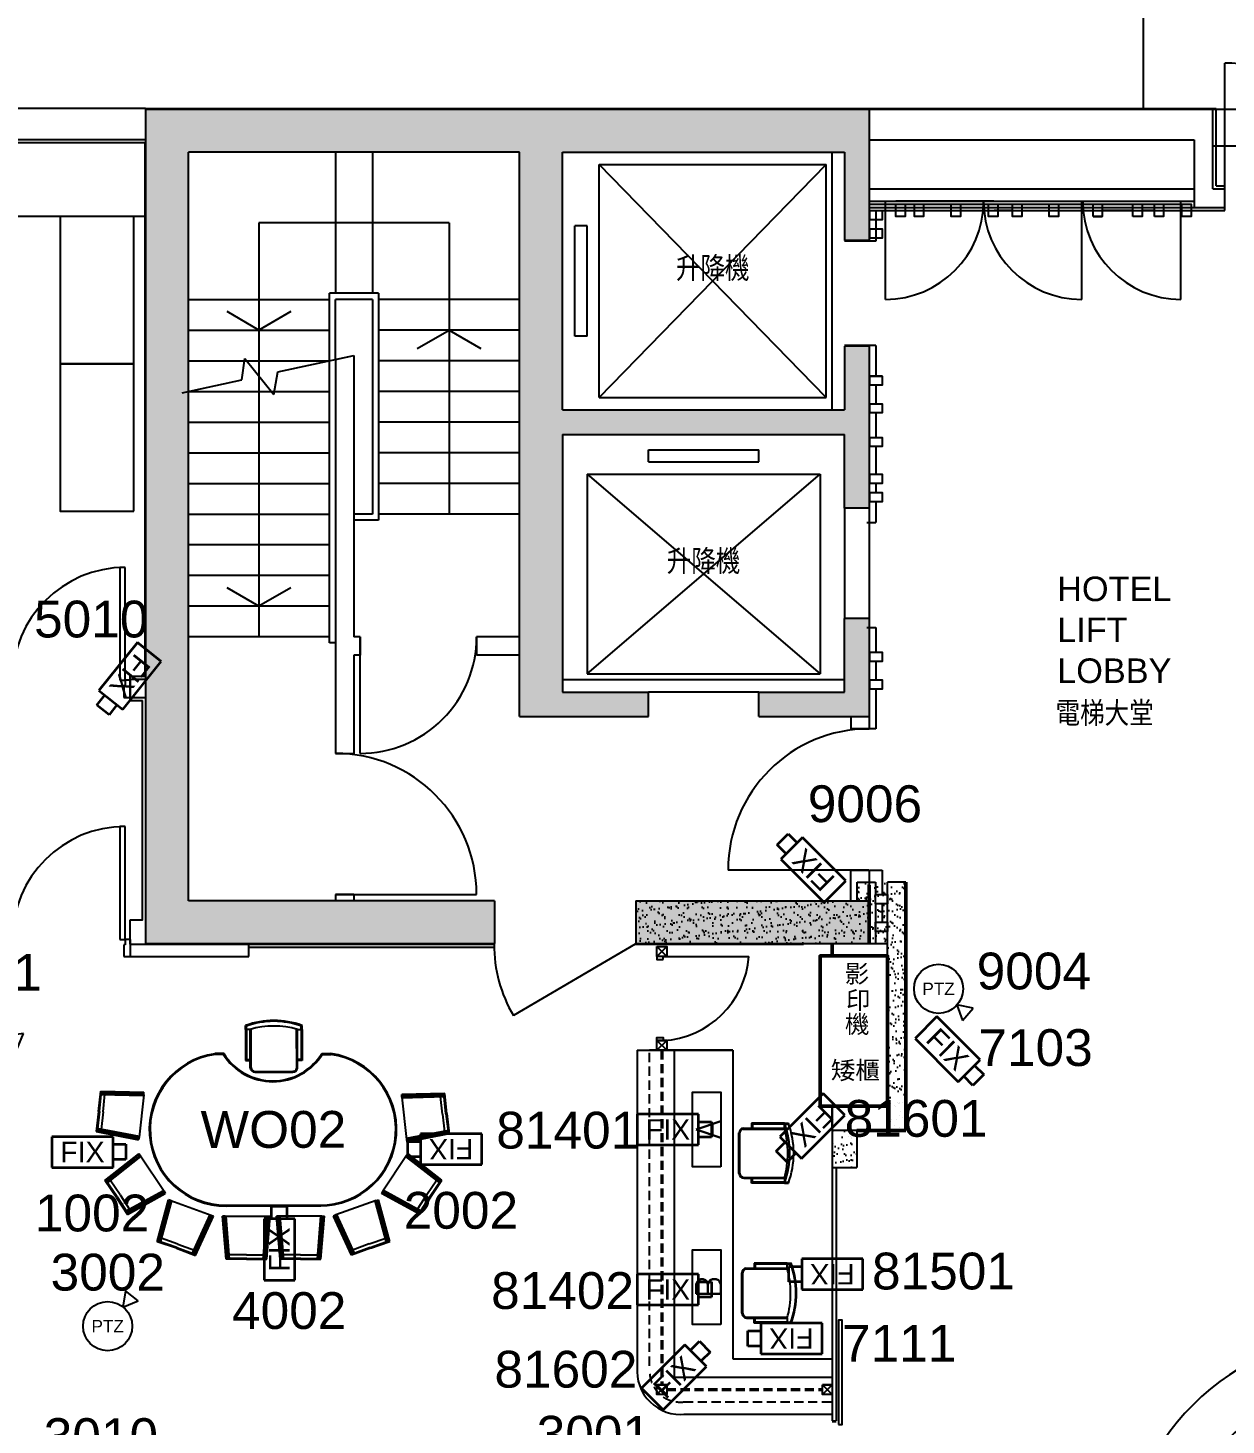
# Model space of a CAD drawing. Header units: millimetres. Extents: x 0 to 57000, y -2411 to 28700.
# Drawn here: x 23442 to 33210, y 7027 to 18412 of the extents above; entities that cross this region are included whole.
import ezdxf
from ezdxf.enums import TextEntityAlignment as Align

# ---------------------------------------------------------------- set-up
doc = ezdxf.new("R2010")
doc.units = ezdxf.units.MM
doc.header["$MEASUREMENT"] = 0
doc.linetypes.add('HIDDEN', pattern=[0.375, 0.25, -0.125])
doc.layers.get('0').update_dxf_attribs({"color": 8})
for name, color, linetype in [('Cam No._DICJ', 1, 'Continuous'), ('Camera_DICJ', 3, 'Continuous'), ('Floor Structure', 8, 'Continuous'), ('Table', 8, 'Continuous')]:
    doc.layers.add(name, color=color, linetype=linetype)
doc.styles.add('Arial', font='arial.ttf')
doc.styles.add('cho2', font='simplex.shx', dxfattribs={"bigfont": 'chineset.shx'})
doc.styles.get("Standard").update_dxf_attribs({"font": 'arial.ttf'})
pattern_1 = [(37.5, (72206.68, -144406.55), (-3.200063, 97.882647), [0, -77.216, 0, -86.36, 0, -82.55]), (7.5, (72206.68, -144406.55), (89.90466, 143.36502), [0, -41.656, 0, -69.596, 0, -26.67]), (327.5, (72144.2, -144406.55), (158.198474, 0.287437), [0, -25.4, 0, -91.44, 0, -119.38]), (317.5, (72144.2, -144406.55), (152.71129, 44.58586), [0, -12.7, 0, -59.944, 0, -68.58])]

# ---------------------------------------------------------------- blocks, each defined once
blk = doc.blocks.new('one Door')
for p, q in [((-85, 1040), (-85, 120)), ((-40, 1040), (-85, 1040)), ((-40, 120), (-40, 1040)), ((-1000, 120), (-1000, -20)), ((-1000, 120), (-960, 120)), ((-960, 120), (-960, 75)), ((-85, 120), (-40, 120)), ((-40, 120), (-40, 75)), ((0, 120), (-40, 120)), ((0, 120), (0, -20)), ((-960, 75), (-950, 75)), ((-950, 75), (-950, -20)), ((-40, 75), (-50, 75)), ((-50, 75), (-50, -20)), ((-950, -20), (-1000, -20)), ((-50, -20), (0, -20))]:
    blk.add_line(p, q)
blk.add_arc((-40, 120), 920, 90, 180)
blk = doc.blocks.new('*U72')
at = {"color": 8}
for p, q in [((-226, 426), (-226, 458)), ((-226, 426), (-226, 458)), ((-219, 426), (-219, 458)), ((228, 426), (228, 458)), ((235, 426), (235, 458)), ((235, 426), (235, 458)), ((-189, 426), (-226, 426)), ((-226, 426), (-226, 173)), ((-219, 426), (-219, 173)), ((-189, 114), (-189, 426)), ((-182, 114), (-182, 426)), ((190, 109), (190, 426)), ((197, 109), (197, 426)), ((197, 426), (235, 426)), ((228, 426), (228, 173)), ((235, 426), (235, 173)), ((-402, 229), (-477, 229)), ((395, 229), (470, 229)), ((-402, 222), (-477, 222)), ((-226, 180), (-189, 180)), ((-226, 173), (-189, 173)), ((235, 180), (197, 180)), ((235, 173), (197, 173)), ((395, 222), (470, 222)), ((-150, 84), (160, 84)), ((-150, 77), (160, 77)), ((-1425, -241), (-1408, -75)), ((-1417, -241), (-1401, -76)), ((-1409, -97), (-1057, -106)), ((-1409, -104), (-1058, -113)), ((-1408, -75), (-1056, -85)), ((-1408, -83), (-1056, -92)), ((-1389, -245), (-1373, -101)), ((-1057, -106), (-1095, -451)), ((-1064, -113), (-1063, -84)), ((-1057, -106), (-1056, -85)), ((1398, -96), (1046, -105)), ((1398, -103), (1046, -112)), ((1046, -127), (1046, -105)), ((1054, -134), (1053, -105)), ((1407, -262), (1390, -97)), ((1414, -261), (1398, -96)), ((1398, -117), (1046, -127)), ((1046, -127), (1084, -472)), ((1398, -125), (1047, -134)), ((1378, -265), (1362, -121)), ((-1425, -241), (-1444, -405)), ((-1417, -242), (-1437, -406)), ((-1389, -245), (-1404, -388)), ((1378, -265), (1394, -409)), ((1407, -262), (1427, -427)), ((1414, -261), (1434, -426)), ((-1444, -405), (-1099, -473)), ((-1443, -398), (-1097, -466)), ((-1440, -384), (-1095, -451)), ((-1439, -377), (-1094, -444)), ((-1102, -450), (-1106, -471)), ((-1095, -451), (-1099, -473)), ((1428, -398), (1083, -465)), ((1430, -405), (1084, -472)), ((1432, -419), (1087, -486)), ((1434, -426), (1088, -493)), ((1084, -472), (1088, -493)), ((1091, -470), (1095, -492)), ((-1374, -804), (-1097, -586)), ((-1370, -809), (-1093, -591)), ((-1361, -821), (-1084, -603)), ((-1356, -826), (-1080, -609)), ((-1085, -613), (-1103, -590)), ((-1084, -603), (-1097, -586)), ((-1084, -603), (-892, -892)), ((1084, -603), (892, -892)), ((1356, -826), (1080, -609)), ((1084, -603), (1097, -586)), ((1361, -821), (1084, -603)), ((1085, -613), (1103, -590)), ((1370, -809), (1093, -591)), ((1374, -804), (1097, -586)), ((-1281, -941), (-1374, -804)), ((-1275, -937), (-1368, -800)), ((-1251, -921), (-1331, -801)), ((-1205, -1055), (-896, -886)), ((-1201, -1062), (-892, -892)), ((-1194, -1074), (-886, -905)), ((-899, -896), (-888, -915)), ((-892, -892), (-882, -911)), ((892, -892), (882, -911)), ((1194, -1074), (886, -905)), ((899, -896), (888, -915)), ((1201, -1062), (892, -892)), ((1205, -1055), (896, -886)), ((1251, -921), (1331, -801)), ((1275, -937), (1368, -800)), ((1281, -941), (1374, -804)), ((-1281, -941), (-1191, -1081)), ((-1275, -937), (-1185, -1077)), ((-1251, -921), (-1171, -1042)), ((-1191, -1081), (-882, -911)), ((-948, -1303), (-857, -963)), ((-941, -1305), (-850, -965)), ((-927, -1309), (-836, -968)), ((-920, -1311), (-829, -971)), ((-831, -977), (-859, -970)), ((-836, -968), (-857, -963)), ((-836, -968), (-509, -1086)), ((-385, -1006), (385, -1006)), ((-385, -1013), (385, -1013)), ((836, -968), (509, -1086)), ((920, -1311), (830, -971)), ((831, -977), (859, -970)), ((836, -968), (857, -963)), ((927, -1309), (836, -968)), ((941, -1305), (850, -965)), ((948, -1303), (857, -963)), ((1191, -1081), (882, -911)), ((1251, -921), (1171, -1042)), ((1275, -937), (1185, -1077)), ((1281, -941), (1191, -1081)), ((-662, -1403), (-516, -1083)), ((-655, -1406), (-509, -1086)), ((-642, -1412), (-496, -1092)), ((-636, -1415), (-490, -1095)), ((-512, -1092), (-493, -1101)), ((-509, -1086), (-490, -1095)), ((-395, -1095), (-416, -1096)), ((-387, -1447), (-416, -1096)), ((-387, -1101), (-416, -1104)), ((-380, -1447), (-409, -1096)), ((-365, -1446), (-395, -1095)), ((-395, -1095), (-47, -1095)), ((-358, -1445), (-387, -1095)), ((-84, -1445), (-54, -1095)), ((-76, -1446), (-47, -1095)), ((-62, -1447), (-33, -1096)), ((-55, -1447), (-26, -1096)), ((-48, -1102), (-26, -1104)), ((-47, -1095), (-26, -1096)), ((47, -1095), (26, -1096)), ((55, -1447), (26, -1096)), ((48, -1102), (26, -1104)), ((62, -1447), (33, -1096)), ((77, -1446), (47, -1095)), ((395, -1095), (47, -1095)), ((84, -1445), (54, -1095)), ((358, -1445), (387, -1095)), ((365, -1446), (395, -1095)), ((380, -1447), (409, -1096)), ((387, -1447), (416, -1096)), ((387, -1101), (416, -1104)), ((395, -1095), (416, -1096)), ((509, -1086), (490, -1095)), ((636, -1415), (490, -1095)), ((512, -1092), (493, -1101)), ((642, -1412), (496, -1092)), ((655, -1406), (509, -1086)), ((662, -1403), (516, -1083)), ((-791, -1357), (-948, -1303)), ((-789, -1351), (-946, -1296)), ((-779, -1323), (-915, -1275)), ((-791, -1357), (-636, -1415)), ((-789, -1351), (-633, -1408)), ((-779, -1323), (-643, -1372)), ((789, -1351), (633, -1408)), ((791, -1357), (636, -1415)), ((779, -1323), (643, -1372)), ((779, -1323), (915, -1275)), ((789, -1351), (946, -1296)), ((791, -1357), (948, -1303)), ((-221, -1438), (-387, -1440)), ((-221, -1446), (-387, -1447)), ((-221, -1410), (-365, -1410)), ((-221, -1410), (-76, -1410)), ((-221, -1438), (-55, -1440)), ((-221, -1446), (-55, -1447)), ((221, -1438), (55, -1440)), ((221, -1446), (55, -1447)), ((221, -1410), (77, -1410)), ((221, -1410), (365, -1410)), ((221, -1438), (387, -1440)), ((221, -1446), (387, -1447))]:
    blk.add_line(p, q, dxfattribs=at)
for centre, radius, start, end in [((4, -168), 667, 69.7707, 110.2293), ((4, -168), 667, 69.7707, 110.2293), ((4, -168), 660, 69.7707, 110.2293), ((4, -260), 713, 74.2777, 105.7223), ((4, -260), 713, 74.2777, 105.7223), ((-388, -389), 624, 98.1413, 270.3305), ((-4, 477), 470, 211.8345, 328.1655), ((381, -389), 624, 269.6695, 81.8587), ((-388, -389), 617, 98.1413, 270.3305), ((-4, 477), 477, 211.8345, 328.1655), ((-149, 117), 40, 184.2468, 267.7799), ((-149, 117), 32.8, 184.2468, 267.7799), ((381, -389), 617, 269.6695, 81.8587), ((159, 116), 31.3, 271.3186, 350.2772), ((159, 116), 38.5, 271.3186, 350.2772)]:
    blk.add_arc(centre, radius, start, end, dxfattribs=at)
at = {"color": 2}
blk.add_attdef('TABEL_UNMBER', text='', height=300, dxfattribs=at).set_placement((0, -389), align=Align.MIDDLE_CENTER)
blk = doc.blocks.new('*U39')
at = {"layer": 'Camera_DICJ', "color": 3, "lineweight": 35}
for p, q in [((-88, 265), (-265, 88)), ((265, -88), (-88, 265)), ((-265, 88), (88, -265)), ((88, -265), (265, -88)), ((206, -295), (133, -221)), ((295, -206), (206, -295)), ((221, -133), (295, -206))]:
    blk.add_line(p, q, dxfattribs=at)
at = {"layer": 'Cam No._DICJ', "style": 'Arial'}
blk.add_attdef('CAMERA_NUMBER', text='', height=300, dxfattribs=at).set_placement((0, 125), align=Align.BOTTOM_CENTER)
at = {"layer": 'Camera_DICJ', "color": 3, "style": 'Arial'}
blk.add_attdef('Camera_Type', text='', height=167, rotation=315, dxfattribs=at).set_placement((0, 0), align=Align.MIDDLE_CENTER)
blk = doc.blocks.new('*U18')
at = {"layer": 'Camera_DICJ', "color": 3, "lineweight": 35}
for p, q in [((-250, 125), (-250, -125)), ((250, 125), (-250, 125)), ((250, -125), (250, 125)), ((-354, -63), (-354, 62)), ((-354, 62), (-250, 62)), ((-250, -63), (-354, -63)), ((-250, -125), (250, -125))]:
    blk.add_line(p, q, dxfattribs=at)
at = {"layer": 'Cam No._DICJ', "style": 'Arial'}
blk.add_attdef('CAMERA_NUMBER', text='', height=300, dxfattribs=at).set_placement((0, 125), align=Align.BOTTOM_CENTER)
at = {"layer": 'Camera_DICJ', "color": 3, "style": 'Arial'}
blk.add_attdef('Camera_Type', text='', height=167, rotation=180, dxfattribs=at).set_placement((0, 0), align=Align.MIDDLE_CENTER)
blk = doc.blocks.new('*U34')
at = {"layer": 'Camera_DICJ', "color": 3, "lineweight": 35}
for p, q in [((-295, 206), (-206, 295)), ((-88, 265), (-265, 88)), ((-206, 295), (-133, 221)), ((265, -88), (-88, 265)), ((-221, 133), (-295, 206)), ((-265, 88), (88, -265)), ((88, -265), (265, -88))]:
    blk.add_line(p, q, dxfattribs=at)
at = {"layer": 'Cam No._DICJ', "style": 'Arial'}
blk.add_attdef('CAMERA_NUMBER', text='', height=300, dxfattribs=at).set_placement((0, 125), align=Align.BOTTOM_CENTER)
at = {"layer": 'Camera_DICJ', "color": 3, "style": 'Arial'}
blk.add_attdef('Camera_Type', text='', height=167, rotation=135, dxfattribs=at).set_placement((0, 0), align=Align.MIDDLE_CENTER)
blk = doc.blocks.new('*U38')
at = {"layer": 'Camera_DICJ', "color": 3, "lineweight": 35}
for p, q in [((59, 273), (-254, -117)), ((254, 117), (59, 273)), ((-59, -273), (254, 117)), ((-270, -238), (-205, -156)), ((-254, -117), (-59, -273)), ((-172, -316), (-270, -238)), ((-107, -234), (-172, -316))]:
    blk.add_line(p, q, dxfattribs=at)
at = {"layer": 'Cam No._DICJ', "style": 'Arial'}
blk.add_attdef('CAMERA_NUMBER', text='', height=300, dxfattribs=at).set_placement((0, 125), align=Align.BOTTOM_CENTER)
at = {"layer": 'Camera_DICJ', "color": 3, "style": 'Arial'}
blk.add_attdef('Camera_Type', text='', height=167, rotation=231.3462, dxfattribs=at).set_placement((0, 0), align=Align.MIDDLE_CENTER)
blk = doc.blocks.new('*U17')
at = {"layer": 'Camera_DICJ', "color": 3, "lineweight": 35}
for p, q in [((250, 125), (-250, 125)), ((-250, 125), (-250, -125)), ((250, -125), (250, 125)), ((250, 63), (354, 63)), ((354, 63), (354, -62)), ((354, -62), (250, -62)), ((-250, -125), (250, -125))]:
    blk.add_line(p, q, dxfattribs=at)
at = {"layer": 'Cam No._DICJ', "style": 'Arial'}
blk.add_attdef('CAMERA_NUMBER', text='', height=300, dxfattribs=at).set_placement((0, 125), align=Align.BOTTOM_CENTER)
at = {"layer": 'Camera_DICJ', "color": 3, "style": 'Arial'}
blk.add_attdef('Camera_Type', text='', height=167, dxfattribs=at).set_placement((0, 0), align=Align.MIDDLE_CENTER)
blk = doc.blocks.new('*U19')
at = {"layer": 'Camera_DICJ', "color": 3, "lineweight": 35}
for p, q in [((-63, 250), (-63, 354)), ((-63, 354), (62, 354)), ((62, 354), (62, 250)), ((125, 250), (-125, 250)), ((-125, 250), (-125, -250)), ((125, -250), (125, 250)), ((-125, -250), (125, -250))]:
    blk.add_line(p, q, dxfattribs=at)
at = {"layer": 'Cam No._DICJ', "style": 'Arial'}
blk.add_attdef('CAMERA_NUMBER', text='', height=300, dxfattribs=at).set_placement((0, 125), align=Align.BOTTOM_CENTER)
at = {"layer": 'Camera_DICJ', "color": 3, "style": 'Arial'}
blk.add_attdef('Camera_Type', text='', height=167, rotation=90, dxfattribs=at).set_placement((0, 0), align=Align.MIDDLE_CENTER)
blk = doc.blocks.new('*U64')
at = {"layer": 'Camera_DICJ', "color": 6}
for p, q in [((-119, -160), (-243, -214)), ((-243, -214), (-135, -294)), ((-135, -294), (-119, -160))]:
    blk.add_line(p, q, dxfattribs=at)
blk.add_circle((0, 0), 200, dxfattribs=at)
at = {"layer": 'Cam No._DICJ', "style": 'Arial'}
blk.add_attdef('CAMERA_NUMBER', text='', height=300, dxfattribs=at).set_placement((1, 200), align=Align.BOTTOM_CENTER)
at = {"layer": 'Camera_DICJ', "color": 6, "style": 'Arial'}
blk.add_attdef('CAMERA_TYPE', text='', height=100, dxfattribs=at).set_placement((0, 0), align=Align.MIDDLE_CENTER)
blk = doc.blocks.new('*U65')
at = {"layer": 'Camera_DICJ', "color": 6}
for p, q in [((-114, -164), (-235, -222)), ((-235, -222), (-125, -298)), ((-125, -298), (-114, -164))]:
    blk.add_line(p, q, dxfattribs=at)
blk.add_circle((0, 0), 200, dxfattribs=at)
at = {"layer": 'Cam No._DICJ', "style": 'Arial'}
blk.add_attdef('CAMERA_NUMBER', text='', height=300, dxfattribs=at).set_placement((1, 200), align=Align.BOTTOM_CENTER)
at = {"layer": 'Camera_DICJ', "color": 6, "style": 'Arial'}
blk.add_attdef('CAMERA_TYPE', text='', height=100, dxfattribs=at).set_placement((0, 0), align=Align.MIDDLE_CENTER)
blk = doc.blocks.new('*U63')
at = {"layer": 'Camera_DICJ', "color": 6}
for p, q in [((145, 289), (125, 156)), ((250, 206), (145, 289)), ((125, 156), (250, 206))]:
    blk.add_line(p, q, dxfattribs=at)
blk.add_circle((0, 0), 200, dxfattribs=at)
at = {"layer": 'Cam No._DICJ', "style": 'Arial'}
blk.add_attdef('CAMERA_NUMBER', text='', height=300, dxfattribs=at).set_placement((1, 200), align=Align.BOTTOM_CENTER)
at = {"layer": 'Camera_DICJ', "color": 6, "style": 'Arial'}
blk.add_attdef('CAMERA_TYPE', text='', height=100, dxfattribs=at).set_placement((0, 0), align=Align.MIDDLE_CENTER)
blk = doc.blocks.new('*U68')
at = {"layer": 'Camera_DICJ', "color": 6}
for p, q in [((318, -59), (185, -77)), ((185, -77), (267, -183)), ((267, -183), (318, -59))]:
    blk.add_line(p, q, dxfattribs=at)
blk.add_circle((0, 0), 200, dxfattribs=at)
at = {"layer": 'Cam No._DICJ', "style": 'Arial'}
blk.add_attdef('CAMERA_NUMBER', text='', height=300, dxfattribs=at).set_placement((1, 200), align=Align.BOTTOM_CENTER)
at = {"layer": 'Camera_DICJ', "color": 6, "style": 'Arial'}
blk.add_attdef('CAMERA_TYPE', text='', height=100, dxfattribs=at).set_placement((0, 0), align=Align.MIDDLE_CENTER)
blk = doc.blocks.new('*U66')
at = {"layer": 'Camera_DICJ', "color": 6}
for p, q in [((150, -132), (194, -259)), ((282, -158), (150, -132)), ((194, -259), (282, -158))]:
    blk.add_line(p, q, dxfattribs=at)
blk.add_circle((0, 0), 200, dxfattribs=at)
at = {"layer": 'Cam No._DICJ', "style": 'Arial'}
blk.add_attdef('CAMERA_NUMBER', text='', height=300, dxfattribs=at).set_placement((1, 200), align=Align.BOTTOM_CENTER)
at = {"layer": 'Camera_DICJ', "color": 6, "style": 'Arial'}
blk.add_attdef('CAMERA_TYPE', text='', height=100, dxfattribs=at).set_placement((0, 0), align=Align.MIDDLE_CENTER)
blk = doc.blocks.new('*U43')
at = {"layer": 'Camera_DICJ', "color": 3, "lineweight": 35}
for p, q in [((250, 125), (-250, 125)), ((-250, 125), (-250, -125)), ((250, -125), (250, 125)), ((250, 63), (354, 63)), ((354, 63), (354, -62)), ((354, -62), (250, -62)), ((-250, -125), (250, -125))]:
    blk.add_line(p, q, dxfattribs=at)
at = {"layer": 'Cam No._DICJ', "style": 'Arial'}
blk.add_attdef('CAMERA_NUMBER', text='', height=300, dxfattribs=at).set_placement((0, 125), align=Align.BOTTOM_CENTER)
at = {"layer": 'Camera_DICJ', "color": 3, "style": 'Arial'}
blk.add_attdef('Camera_Type', text='', height=167, dxfattribs=at).set_placement((0, 0), align=Align.MIDDLE_CENTER)
blk = doc.blocks.new('*U45')
at = {"layer": 'Camera_DICJ', "color": 3, "lineweight": 35}
for p, q in [((-250, 125), (-250, -125)), ((250, 125), (-250, 125)), ((250, -125), (250, 125)), ((-354, -63), (-354, 62)), ((-354, 62), (-250, 62)), ((-250, -63), (-354, -63)), ((-250, -125), (250, -125))]:
    blk.add_line(p, q, dxfattribs=at)
at = {"layer": 'Cam No._DICJ', "style": 'Arial'}
blk.add_attdef('CAMERA_NUMBER', text='', height=300, dxfattribs=at).set_placement((0, 125), align=Align.BOTTOM_CENTER)
at = {"layer": 'Camera_DICJ', "color": 3, "style": 'Arial'}
blk.add_attdef('Camera_Type', text='', height=167, rotation=180, dxfattribs=at).set_placement((0, 0), align=Align.MIDDLE_CENTER)
blk = doc.blocks.new('*U44')
at = {"layer": 'Camera_DICJ', "color": 3, "lineweight": 35}
for p, q in [((88, 265), (-265, -88)), ((265, 88), (88, 265)), ((133, 221), (206, 295)), ((206, 295), (295, 206)), ((295, 206), (221, 133)), ((-88, -265), (265, 88)), ((-265, -88), (-88, -265))]:
    blk.add_line(p, q, dxfattribs=at)
at = {"layer": 'Cam No._DICJ', "style": 'Arial'}
blk.add_attdef('CAMERA_NUMBER', text='', height=300, dxfattribs=at).set_placement((0, 125), align=Align.BOTTOM_CENTER)
at = {"layer": 'Camera_DICJ', "color": 3, "style": 'Arial'}
blk.add_attdef('Camera_Type', text='', height=167, rotation=45, dxfattribs=at).set_placement((0, 0), align=Align.MIDDLE_CENTER)
blk = doc.blocks.new('*U46')
at = {"layer": 'Camera_DICJ', "color": 3, "lineweight": 35}
for p, q in [((88, 265), (-265, -88)), ((265, 88), (88, 265)), ((-88, -265), (265, 88)), ((-265, -88), (-88, -265)), ((-295, -206), (-221, -133)), ((-206, -295), (-295, -206)), ((-133, -221), (-206, -295))]:
    blk.add_line(p, q, dxfattribs=at)
at = {"layer": 'Cam No._DICJ', "style": 'Arial'}
blk.add_attdef('CAMERA_NUMBER', text='', height=300, dxfattribs=at).set_placement((0, 125), align=Align.BOTTOM_CENTER)
at = {"layer": 'Camera_DICJ', "color": 3, "style": 'Arial'}
blk.add_attdef('Camera_Type', text='', height=167, rotation=225, dxfattribs=at).set_placement((0, 0), align=Align.MIDDLE_CENTER)

msp = doc.modelspace()

# ---------------------------------------------------------------- hatches: boundary and pattern name
at = {"layer": 'Floor Structure'}
h = msp.add_hatch(color=256, dxfattribs=at)
h.dxf.hatch_style = 1
h.paths.add_polyline_path([(44600, 17800), (43400, 17800), (43400, 17000), (44600, 17000)])
h.paths.add_polyline_path([(15967, 15475), (17063, 15475), (17063, 15859), (15967, 15859)], flags=9)
h.paths.add_polyline_path([(5437, 20403), (6468, 20403), (6468, 20815), (5437, 20815)], flags=9)
h.paths.add_polyline_path([(5334, 24313), (6427, 24313), (6427, 24725), (5334, 24725)], flags=9)
h.paths.add_polyline_path([(13911, 10937), (14236, 10937), (14236, 11162), (13911, 11162)], flags=9)
h.paths.add_polyline_path([(12261, 10978), (12586, 10978), (12586, 11203), (12261, 11203)], flags=9)
h.paths.add_polyline_path([(30652, 8441), (30927, 8441), (30927, 8666), (30652, 8666)], flags=9)
h.paths.add_polyline_path([(47977, 4748), (48252, 4748), (48252, 4973), (47977, 4973)], flags=9)
h.paths.add_polyline_path([(29651, 6674), (31571, 6674), (31571, 7086), (29651, 7086)], flags=9)
h.paths.add_polyline_path([(46409, 5463), (48330, 5463), (48330, 5875), (46409, 5875)], flags=9)
h.paths.add_polyline_path([(46366, 16728), (48175, 16728), (48175, 17140), (46366, 17140)], flags=9)
h.paths.add_polyline_path([(31760, 12958), (32794, 12958), (32794, 14040), (31760, 14040)], flags=9)
h.paths.add_polyline_path([(16952, 10300), (17277, 10300), (17277, 10525), (16952, 10525)], flags=9)
h.paths.add_polyline_path([(1017, 2469), (2653, 2469), (2653, 3218), (1017, 3218)], flags=9)
h.paths.add_polyline_path([(52008, 7072), (53645, 7072), (53645, 7820), (52008, 7820)], flags=9)
h.paths.add_polyline_path([(52096, 8837), (53733, 8837), (53733, 9586), (52096, 9586)], flags=9)
h.paths.add_polyline_path([(51936, 5320), (53572, 5320), (53572, 6069), (51936, 6069)], flags=9)
h.paths.add_polyline_path([(31712, 8468), (33349, 8468), (33349, 9216), (31712, 9216)], flags=9)
h.paths.add_polyline_path([(4627, 5839), (6435, 5839), (6435, 6251), (4627, 6251)], flags=9)
h.paths.add_polyline_path([(30017, 4138), (30650, 4138), (30650, 4438), (30017, 4438)], flags=9)
h.paths.add_polyline_path([(7528, 19928), (8234, 19928), (8234, 20340), (7528, 20340)], flags=9)
h.paths.add_polyline_path([(43842, 4523), (44511, 4523), (44511, 4908), (43842, 4908)], flags=9)
h.paths.add_polyline_path([(34318, 3867), (35130, 3867), (35130, 4252), (34318, 4252)], flags=9)
h.paths.add_polyline_path([(40942, 4038), (41754, 4038), (41754, 4422), (40942, 4422)], flags=9)
h.paths.add_polyline_path([(21377, 13366), (22269, 13366), (22269, 13778), (21377, 13778)], flags=9)
h.paths.add_polyline_path([(41585, 8113), (43108, 8113), (43108, 8498), (41585, 8498)], flags=9)
h.paths.add_polyline_path([(14113, 20514), (15209, 20514), (15209, 20899), (14113, 20899)], flags=9)
h.paths.add_polyline_path([(11679, 23749), (12774, 23749), (12774, 24133), (11679, 24133)], flags=9)
h.paths.add_polyline_path([(16747, 23843), (17843, 23843), (17843, 24228), (16747, 24228)], flags=9)
h.paths.add_polyline_path([(8996, 8272), (10092, 8272), (10092, 8656), (8996, 8656)], flags=9)
h.paths.add_polyline_path([(12741, 5342), (13836, 5342), (13836, 5726), (12741, 5726)], flags=9)
h.paths.add_polyline_path([(17245, 5403), (18340, 5403), (18340, 5787), (17245, 5787)], flags=9)
h.paths.add_polyline_path([(22641, 4732), (23736, 4732), (23736, 5117), (22641, 5117)], flags=9)
h.paths.add_polyline_path([(20436, 8707), (21531, 8707), (21531, 9091), (20436, 9091)], flags=9)
h.paths.add_polyline_path([(24885, 8626), (25980, 8626), (25980, 9010), (24885, 9010)], flags=9)
h.paths.add_polyline_path([(1221, 8788), (1965, 8789), (1965, 9164), (1221, 9163)], flags=9)
h.paths.add_polyline_path([(35499, 27210), (36243, 27210), (36243, 27585), (35499, 27585)], flags=9)
h.paths.add_polyline_path([(35226, 795), (35970, 795), (35970, 1170), (35226, 1170)], flags=9)
h.paths.add_polyline_path([(32110, 14361), (32854, 14361), (32854, 14736), (32110, 14736)], flags=9)
h.paths.add_polyline_path([(34849, 14878), (35535, 14878), (35535, 15171), (34849, 15171)], flags=9)
h.paths.add_polyline_path([(34849, 12128), (35535, 12128), (35535, 12421), (34849, 12421)], flags=9)
h.paths.add_polyline_path([(28235, 13328), (28921, 13328), (28921, 13621), (28235, 13621)], flags=9)
h.paths.add_polyline_path([(28234, 16153), (28919, 16153), (28919, 16446), (28234, 16446)], flags=9)
h.paths.add_polyline_path([(31543, 12675), (32420, 12675), (32420, 12969), (31543, 12969)], flags=9)
h = msp.add_hatch(color=256, dxfattribs=at)
h.dxf.hatch_style = 1
h.paths.add_polyline_path([(24750, 17750), (24400, 17750), (24400, 10950), (24750, 10950)])
h = msp.add_hatch(color=256, dxfattribs=at)
h.dxf.hatch_style = 1
h.paths.add_polyline_path([(24750, 17750), (24750, 17400), (27450, 17400), (27450, 12800), (28500, 12800), (28500, 13000), (27800, 13000), (27800, 15100), (30100, 15100), (30100, 14500), (30300, 14500), (30300, 15820), (30100, 15820), (30100, 15300), (27800, 15300), (27800, 17400), (30100, 17400), (30100, 16680), (30300, 16680), (30300, 17750)])
h = msp.add_hatch(color=256, dxfattribs=at)
h.dxf.hatch_style = 1
h.paths.add_polyline_path([(30300, 13600), (30100, 13600), (30100, 13000), (29400, 13000), (29400, 12800), (30300, 12800)])
h = msp.add_hatch(dxfattribs=at)
h.set_pattern_fill('AR-SAND', color=256, scale=2)
h.set_pattern_definition(pattern_1)
h.paths.add_polyline_path([(30353, 11450), (30202, 11450), (30202, 11300), (28397, 11300), (28397, 10950), (30353, 10950)])
h = msp.add_hatch(dxfattribs=at)
h.set_pattern_fill('AR-SAND', color=256, scale=2)
h.set_pattern_definition(pattern_1)
h.paths.add_polyline_path([(30450, 11450), (30300, 11450), (30300, 10950), (30450, 10950)])
h = msp.add_hatch(dxfattribs=at)
h.set_pattern_fill('AR-SAND', color=256, scale=2)
h.set_pattern_definition(pattern_1)
h.paths.add_polyline_path([(30600, 11450), (30450, 11450), (30450, 9426), (30600, 9426)])
h = msp.add_hatch(color=256, dxfattribs=at)
h.dxf.hatch_style = 1
h.paths.add_polyline_path([(30300, 10950), (30300, 11300), (28397, 11300), (28397, 10950)])
h.paths.add_polyline_path([(27247, 10950), (27247, 11300), (24750, 11300), (24750, 10950), (25243, 10950)])
h = msp.add_hatch(dxfattribs=at)
h.set_pattern_fill('AR-SAND', color=256, scale=2)
h.set_pattern_definition([(37.5, (72206.68, -144430.84), (-3.200063, 97.882647), [0, -77.216, 0, -86.36, 0, -82.55]), (7.5, (72206.68, -144430.84), (89.90466, 143.36502), [0, -41.656, 0, -69.596, 0, -26.67]), (327.5, (72144.2, -144430.84), (158.198474, 0.287437), [0, -25.4, 0, -91.44, 0, -119.38]), (317.5, (72144.2, -144430.84), (152.71129, 44.58586), [0, -12.7, 0, -59.944, 0, -68.58])])
h.paths.add_polyline_path([(30200, 9426), (30000, 9426), (30000, 9126), (30200, 9126)])

# ---------------------------------------------------------------- linework, layer by layer
for p, q in [((32536, 17750), (32536, 23300)), ((33200, 17003), (33200, 18125)), ((24400, 17755), (20900, 17755)), ((24400, 17755), (33128, 17755)), ((24400, 17750), (24400, 10950)), ((24400, 17750), (30300, 17750)), ((30300, 17750), (30300, 16680)), ((30300, 17750), (33103, 17750)), ((33103, 17750), (34300, 17750)), ((33103, 17100), (33103, 17750)), ((33128, 17125), (33128, 17755)), ((24400, 17500), (21445, 17500)), ((24395, 17475), (21445, 17475)), ((24395, 17475), (24395, 13131)), ((30300, 17500), (32950, 17500)), ((32950, 17500), (32950, 16950)), ((33103, 17450), (34300, 17450)), ((27450, 17400), (24750, 17400)), ((24750, 11300), (24750, 17400)), ((25950, 17400), (25950, 16250)), ((26250, 17400), (26250, 16250)), ((27450, 12800), (27450, 17400)), ((27800, 17400), (30100, 17400)), ((27800, 15300), (27800, 17400)), ((27800, 17400), (30100, 17400)), ((30000, 15300), (30000, 17400)), ((30100, 17400), (30100, 16680)), ((28100, 17300), (29950, 17300)), ((29950, 15400), (28100, 17300)), ((28100, 15400), (29950, 17300)), ((28100, 15400), (28100, 17300)), ((29950, 15400), (29950, 17300)), ((30300, 17100), (32950, 17100)), ((33103, 17100), (33200, 17100)), ((33128, 17125), (33200, 17125)), ((33200, 16950), (33200, 17100)), ((30300, 17000), (32950, 17000)), ((30305, 16975), (32925, 16975)), ((30433, 16200), (30433, 17000)), ((31318, 17000), (30518, 17000)), ((31469, 16875), (31469, 16975)), ((32033, 16200), (32033, 17000)), ((32201, 16975), (32201, 16875)), ((32842, 16200), (32842, 17000)), ((24395, 16875), (21445, 16875)), ((30300, 16950), (32950, 16950)), ((30355, 16925), (32925, 16925)), ((30355, 16925), (30355, 16675)), ((31469, 16925), (31319, 16925)), ((31544, 16875), (31469, 16875)), ((32126, 16875), (32201, 16875)), ((32451, 16925), (32201, 16925)), ((32251, 16925), (32426, 16925)), ((32626, 16925), (32526, 16925)), ((32526, 16925), (32626, 16925)), ((32925, 16925), (33200, 16925)), ((32950, 16950), (33200, 16950)), ((33100, 16950), (33103, 16950)), ((33200, 16925), (33200, 16950)), ((26875, 16825), (25325, 16825)), ((25325, 16825), (25325, 13450)), ((26875, 16825), (26875, 14450)), ((27900, 15900), (27900, 16800)), ((28000, 16800), (27900, 16800)), ((28000, 15900), (28000, 16800)), ((30300, 16680), (30100, 16680)), ((30355, 16675), (30100, 16675)), ((24750, 16200), (25900, 16200)), ((26300, 16250), (25900, 16250)), ((25900, 13400), (25900, 16250)), ((26250, 16200), (25950, 16200)), ((25950, 15711), (25950, 16200)), ((26250, 16200), (26250, 14450)), ((26300, 16250), (26300, 14400)), ((27450, 16200), (26300, 16200)), ((24750, 15950), (25900, 15950)), ((27450, 15950), (26300, 15950)), ((28000, 15900), (27900, 15900)), ((25187, 15545), (25209, 15717)), ((25209, 15717), (25448, 15425)), ((25480, 15609), (26100, 15743)), ((25950, 15711), (26100, 15743)), ((26100, 15743), (26100, 13450)), ((30355, 15825), (30100, 15825)), ((30300, 15820), (30100, 15820)), ((30100, 15820), (30100, 15300)), ((30100, 15820), (30100, 15300)), ((30300, 15820), (30300, 14500)), ((30355, 15825), (30355, 15575)), ((24750, 15700), (25900, 15700)), ((25448, 15425), (25480, 15609)), ((25950, 15711), (25950, 12500)), ((27450, 15700), (26300, 15700)), ((24700, 15439), (25187, 15545)), ((30405, 15575), (30305, 15575)), ((30405, 15500), (30305, 15500)), ((30355, 15500), (30355, 15350)), ((30405, 15575), (30405, 15500)), ((24750, 15450), (25900, 15450)), ((27450, 15450), (26300, 15450)), ((28100, 15400), (29950, 15400)), ((27800, 15300), (30100, 15300)), ((30355, 15275), (30355, 15075)), ((24750, 15200), (25900, 15200)), ((27450, 15200), (26300, 15200)), ((27800, 15100), (30100, 15100)), ((27800, 15100), (27800, 13000)), ((30100, 14500), (30100, 15100)), ((24750, 14950), (25900, 14950)), ((27450, 14950), (26300, 14950)), ((28500, 14975), (29400, 14975)), ((28500, 14875), (28500, 14975)), ((29400, 14875), (29400, 14975)), ((30355, 15000), (30355, 14775)), ((28500, 14875), (29400, 14875)), ((24750, 14700), (25900, 14700)), ((27450, 14700), (26300, 14700)), ((28000, 14775), (29900, 13150)), ((28000, 13150), (29900, 14775)), ((28000, 14775), (29900, 14775)), ((28000, 14775), (28000, 13150)), ((29900, 14775), (29900, 13150)), ((30355, 14700), (30355, 14625)), ((30300, 14500), (30100, 14500)), ((30100, 14500), (30100, 13600)), ((30300, 14500), (30300, 13600)), ((30355, 14550), (30355, 14383)), ((24750, 14450), (25900, 14450)), ((26250, 14450), (26100, 14450)), ((26300, 14400), (26100, 14400)), ((27450, 14450), (26300, 14450)), ((30280, 14383), (30355, 14383)), ((25900, 14200), (24750, 14200)), ((25900, 13950), (24750, 13950)), ((25900, 13700), (24750, 13700)), ((30100, 13000), (30100, 13600)), ((30300, 13600), (30100, 13600)), ((30300, 13600), (30300, 12800)), ((25900, 13450), (24750, 13450)), ((26150, 13450), (26100, 13450)), ((26150, 12500), (26150, 13450)), ((26150, 13450), (26150, 13300)), ((27450, 13450), (27100, 13450)), ((27100, 13450), (27100, 13300)), ((30280, 13525), (30355, 13525)), ((30355, 13525), (30355, 13325)), ((25950, 13400), (25900, 13400)), ((26100, 13300), (26100, 12500)), ((26150, 13300), (26100, 13300)), ((27450, 13300), (27100, 13300)), ((30355, 13250), (30355, 13100)), ((24275, 12931), (24275, 13131)), ((24275, 13131), (24395, 13131)), ((24275, 13106), (24400, 13106)), ((30100, 13100), (27800, 13100)), ((28000, 13150), (29900, 13150)), ((27800, 13000), (28500, 13000)), ((29400, 13000), (28500, 13000)), ((28500, 12800), (28500, 13000)), ((29400, 12800), (29400, 13000)), ((29400, 13000), (30100, 13000)), ((30355, 13025), (30355, 12700)), ((24275, 12956), (24400, 12956)), ((24275, 12931), (24375, 12931)), ((27450, 12800), (28500, 12800)), ((29400, 12800), (30300, 12800)), ((30150, 12800), (30150, 12700)), ((30300, 12800), (30300, 12700)), ((30150, 12700), (30300, 12700)), ((30355, 12700), (30150, 12700)), ((25950, 12500), (26100, 12500)), ((30300, 11550), (29150, 11550)), ((30150, 11300), (30150, 11550)), ((30150, 11550), (30300, 11550)), ((30300, 11550), (30300, 10950)), ((30305, 11550), (30405, 11550)), ((30405, 11550), (30405, 11350)), ((30202, 11300), (30202, 11450)), ((30202, 11450), (30352, 11450)), ((30352, 11450), (30352, 11350)), ((30450, 9426), (30450, 11450)), ((30600, 11450), (30450, 11450)), ((27247, 11300), (24750, 11300)), ((25950, 11350), (27100, 11350)), ((26100, 11350), (25950, 11350)), ((25950, 11350), (25950, 11300)), ((26100, 11350), (25950, 11350)), ((26100, 11350), (26100, 11300)), ((27247, 11300), (27247, 10950)), ((27247, 11300), (27247, 10950)), ((28397, 11300), (28397, 10950)), ((28397, 11300), (30300, 11300)), ((28397, 11300), (28397, 10950)), ((28397, 11300), (30202, 11300)), ((28397, 11300), (28397, 10950)), ((30300, 11300), (30300, 10950)), ((30352, 11275), (30353, 10950)), ((30405, 11275), (30405, 11125)), ((24275, 10945), (24275, 11145)), ((24275, 10945), (27252, 10945)), ((24275, 10945), (27252, 10945)), ((24400, 10950), (27247, 10950)), ((25243, 10845), (25243, 10945)), ((28392, 10945), (27400, 10364)), ((28392, 10945), (29765, 10945)), ((28397, 10950), (30300, 10950)), ((28397, 10950), (30300, 10950)), ((28450, 10950), (30450, 10950)), ((24275, 10845), (25243, 10845)), ((25243, 10920), (27252, 10920)), ((28570, 10846), (28650, 10926)), ((28570, 10926), (28650, 10846)), ((28620, 10846), (29320, 10846)), ((28570, 10081), (28650, 10161)), ((28650, 10161), (28570, 10161)), ((28570, 10161), (28650, 10081)), ((28410, 10081), (29190, 10081)), ((28410, 10081), (28410, 7501)), ((29190, 10081), (28510, 10081)), ((28710, 10081), (28710, 7416)), ((29190, 10081), (29190, 7566)), ((30000, 9426), (30000, 9626)), ((29609, 9487), (29341, 9487)), ((29341, 9487), (29341, 9447)), ((29609, 9479), (29341, 9479)), ((29349, 9487), (29349, 9447)), ((29609, 9447), (29609, 9487)), ((29609, 9487), (29642, 9487)), ((29609, 9487), (29642, 9487)), ((29609, 9479), (29642, 9479)), ((29239, 9078), (29239, 9408)), ((29247, 9078), (29247, 9408)), ((29273, 9447), (29609, 9447)), ((29273, 9439), (29609, 9439)), ((29278, 9045), (29609, 9045)), ((29278, 9038), (29609, 9038)), ((29341, 8998), (29341, 9038)), ((29609, 9006), (29341, 9006)), ((29609, 8998), (29341, 8998)), ((29349, 8998), (29349, 9038)), ((29609, 9038), (29609, 8998)), ((29609, 9006), (29642, 9006)), ((29609, 8998), (29642, 8998)), ((29609, 8998), (29642, 8998)), ((29632, 8346), (29364, 8346)), ((29364, 8346), (29364, 8306)), ((29632, 8338), (29364, 8338)), ((29372, 8346), (29372, 8306)), ((29632, 8306), (29632, 8346)), ((29632, 8346), (29666, 8346)), ((29632, 8346), (29666, 8346)), ((29632, 8338), (29666, 8338)), ((29262, 7938), (29262, 8267)), ((29270, 7938), (29270, 8267)), ((29296, 8306), (29632, 8306)), ((29296, 8299), (29632, 8299)), ((29301, 7905), (29632, 7905)), ((29301, 7897), (29632, 7897)), ((29364, 7858), (29364, 7897)), ((29632, 7865), (29364, 7865)), ((29632, 7858), (29364, 7858)), ((29372, 7858), (29372, 7897)), ((29632, 7897), (29632, 7858)), ((29632, 7865), (29666, 7865)), ((29632, 7858), (29666, 7858)), ((29632, 7858), (29666, 7858)), ((28570, 7276), (28650, 7356)), ((28650, 7356), (28570, 7356)), ((28570, 7356), (28650, 7276)), ((29920, 7276), (30000, 7356)), ((30000, 7356), (29920, 7356)), ((29920, 7356), (30000, 7276))]:
    msp.add_line(p, q, dxfattribs=at)
at = {"layer": 'Floor Structure', "lineweight": 50, "ltscale": 500}
for p, q in [((30300, 10950), (30300, 11426)), ((30600, 9426), (30600, 11450)), ((30000, 10850), (30000, 10950)), ((29900, 9626), (29900, 10850)), ((30000, 10850), (30450, 10850)), ((30000, 9626), (30450, 9626)), ((30200, 9426), (30600, 9426))]:
    msp.add_line(p, q, dxfattribs=at)
at = {"layer": 'Floor Structure', "linetype": 'HIDDEN', "ltscale": 300}
for p, q in [((28510, 7510), (28510, 10081)), ((28605, 10081), (28605, 7356)), ((28610, 10081), (28610, 7356)), ((28615, 10081), (28615, 7356)), ((28650, 7321), (29920, 7321)), ((28650, 7316), (29920, 7316)), ((28650, 7311), (29920, 7311)), ((28790, 7216), (30000, 7216))]:
    msp.add_line(p, q, dxfattribs=at)
at = {"layer": 'Floor Structure', "ltscale": 0.3}
for p, q in [((30000, 9626), (30000, 9126)), ((30000, 9626), (30000, 9126)), ((30200, 9426), (30000, 9426)), ((30200, 9426), (30200, 9126)), ((30000, 9126), (30200, 9126)), ((30000, 9126), (30000, 7061)), ((30000, 9126), (30000, 7061)), ((30030, 9126), (30030, 7061)), ((30030, 9126), (30030, 7061)), ((30000, 7061), (30030, 7061)), ((30000, 7055), (30030, 7055))]:
    msp.add_line(p, q, dxfattribs=at)
at = {"layer": 'Floor Structure', "linetype": 'ByBlock', "lineweight": -3}
for p, q in [((29190, 7566), (30000, 7566)), ((28710, 7416), (30000, 7416)), ((28790, 7116), (30000, 7116))]:
    msp.add_line(p, q, dxfattribs=at)
at = {"layer": 'Floor Structure'}
for points in [[(30594, 16975), (30594, 16875), (30519, 16875), (30519, 16975)], [(30744, 16975), (30744, 16875), (30669, 16875), (30669, 16975)], [(31044, 16975), (31044, 16875), (30969, 16875), (30969, 16975)], [(31349, 16975), (31349, 16875), (31274, 16875), (31274, 16975)], [(31544, 16975), (31544, 16875), (31469, 16875), (31469, 16975)], [(31844, 16975), (31844, 16875), (31769, 16875), (31769, 16975)], [(32126, 16875), (32126, 16975), (32201, 16975), (32201, 16875)], [(32451, 16875), (32451, 16975), (32526, 16975), (32526, 16875)], [(32626, 16875), (32626, 16975), (32701, 16975), (32701, 16875)], [(32850, 16875), (32850, 16975), (32925, 16975), (32925, 16875)], [(24305, 15675), (24305, 16875), (23705, 16875), (23705, 15675)], [(30305, 16924), (30405, 16924), (30405, 16849), (30305, 16849)], [(30305, 16774), (30405, 16774), (30405, 16699), (30305, 16699)], [(24305, 14475), (24305, 15675), (23705, 15675), (23705, 14475)], [(30305, 15575), (30405, 15575), (30405, 15500), (30305, 15500)], [(30305, 15350), (30405, 15350), (30405, 15275), (30305, 15275)], [(30305, 15075), (30405, 15075), (30405, 15000), (30305, 15000)], [(30305, 14775), (30405, 14775), (30405, 14700), (30305, 14700)], [(30305, 14625), (30405, 14625), (30405, 14550), (30305, 14550)], [(30305, 13325), (30405, 13325), (30405, 13250), (30305, 13250)], [(30305, 13100), (30405, 13100), (30405, 13025), (30305, 13025)], [(30352, 11350), (30450, 11350), (30450, 11275), (30352, 11275)], [(30352, 11125), (30450, 11125), (30450, 11050), (30352, 11050)], [(28570, 10926), (28650, 10926), (28650, 10846), (28570, 10846)], [(28570, 10161), (28650, 10161), (28650, 10081), (28570, 10081)], [(28570, 7356), (28650, 7356), (28650, 7276), (28570, 7276)], [(29920, 7356), (30000, 7356), (30000, 7276), (29920, 7276)]]:
    msp.add_lwpolyline(points, close=True, dxfattribs=at)
for points in [[(25585, 16100), (25325, 15950), (25065, 16100)], [(26615, 15800), (26875, 15950), (27135, 15800)], [(25585, 13850), (25325, 13700), (25065, 13850)], [(24275, 11145), (24375, 11145), (24375, 12931)]]:
    msp.add_lwpolyline(points, dxfattribs=at)
at = {"layer": 'Floor Structure', "linetype": 'ByBlock', "lineweight": -3}
for points in [[(28620, 10821), (28620, 10846), (28570, 10846), (28570, 10821)], [(28570, 10161), (28570, 10186), (28620, 10186), (28620, 10161)], [(29090, 9131), (28860, 9131), (28860, 9741), (29090, 9741)], [(29090, 7846), (28860, 7846), (28860, 8456), (29090, 8456)]]:
    msp.add_lwpolyline(points, close=True, dxfattribs=at)
at = {"layer": 'Floor Structure', "lineweight": 50, "ltscale": 500}
msp.add_lwpolyline([(29900, 9626), (30450, 9626), (30450, 10850), (29900, 10850)], close=True, dxfattribs=at)
at = {"layer": 'Floor Structure', "ltscale": 0.3}
msp.add_lwpolyline([(30049, 7032), (30079, 7032), (30079, 7882), (30049, 7882)], close=True, dxfattribs=at)
msp.add_lwpolyline([(30049, 7032), (30079, 7032), (30079, 7882), (30049, 7882)], close=True, dxfattribs=at)
at = {"layer": 'Floor Structure'}
for centre, radius, start, end in [((33203, 17025), 1100, 356.0904, 90.1239), ((30433, 17000), 800, 270, 0), ((32033, 17000), 800, 180, 270), ((32842, 17000), 800, 180, 270), ((30300, 11550), 1150, 90, 180), ((25950, 11350), 1150, 0, 90), ((28392, 10945), 1150, 180, 210.3641), ((28578, 10903), 744, 273.1999, 355.5591), ((28954, 9242), 699, 339.7707, 20.2293), ((28979, 9242), 706, 339.7707, 20.2293), ((28979, 9242), 706, 339.7707, 20.2293), ((29280, 9407), 40.8, 99.7228, 178.6814), ((29280, 9407), 33.2, 99.7228, 178.6814), ((28882, 9242), 755, 344.2777, 15.7223), ((28882, 9242), 755, 344.2777, 15.7223), ((29281, 9080), 42.4, 182.2201, 265.7532), ((29281, 9080), 34.7, 182.2201, 265.7532), ((29003, 8102), 699, 339.7707, 20.2293), ((29003, 8102), 706, 339.7707, 20.2293), ((29003, 8102), 706, 339.7707, 20.2293), ((29303, 8266), 40.8, 99.7228, 178.6814), ((29303, 8266), 33.2, 99.7228, 178.6814), ((28905, 8102), 755, 344.2777, 15.7223), ((28905, 8102), 755, 344.2777, 15.7223), ((29305, 7940), 42.4, 182.2201, 265.7532), ((29305, 7940), 34.7, 182.2201, 265.7532), ((34355, 5778), 2000, 90, 180), ((28761, 7467), 353, 174.4585, 276.6326), ((34355, 5778), 1600, 90, 180)]:
    msp.add_arc(centre, radius, start, end, dxfattribs=at)
at = {"layer": 'Floor Structure', "linetype": 'HIDDEN', "ltscale": 300}
msp.add_arc((28761, 7465), 251, 184.4783, 276.7203, dxfattribs=at)
at = {"layer": 'Floor Structure'}
msp.add_ellipse((26150, 13450), major_axis=(-672, 672), ratio=1, start_param=2.356194, end_param=3.926991, dxfattribs=at)

# ---------------------------------------------------------------- block references
at = {"layer": 'Camera_DICJ'}
ref = msp.add_blockref('*U38', (24275, 13131), dxfattribs=at)
ref.add_attrib('CAMERA_NUMBER', '5010', dxfattribs={"layer": 'Cam No._DICJ', "height": 300, "style": 'Arial'}).set_placement((23958, 13355), align=Align.BOTTOM_CENTER)
ref.add_attrib('Camera_Type', 'FIX', dxfattribs={"color": 3, "height": 166.7, "rotation": 231.3462, "style": 'Arial'}).set_placement((24275, 13131), align=Align.MIDDLE_CENTER)
ref = msp.add_blockref('*U34', (29845, 11550), dxfattribs=at)
ref.add_attrib('CAMERA_NUMBER', '9006', dxfattribs={"layer": 'Cam No._DICJ', "height": 300, "style": 'Arial'}).set_placement((30266, 11850), align=Align.BOTTOM_CENTER)
ref.add_attrib('Camera_Type', 'FIX', dxfattribs={"color": 3, "height": 166.7, "rotation": 135, "style": 'Arial'}).set_placement((29845, 11550), align=Align.MIDDLE_CENTER)
at = {"layer": 'Camera_DICJ', "color": 6}
for name, p, values in [('*U68', (23087, 10276), {'CAMERA_NUMBER': '7121', 'CAMERA_TYPE': 'PTZ'}), ('*U63', (24092, 7833), {'CAMERA_NUMBER': '3002', 'CAMERA_TYPE': 'PTZ'}), ('*U64', (24036, 6493), {'CAMERA_NUMBER': '3010', 'CAMERA_TYPE': 'PTZ'}), ('*U65', (28055, 6512), {'CAMERA_NUMBER': '3001', 'CAMERA_TYPE': 'PTZ'})]:
    msp.add_blockref(name, p, dxfattribs=at).add_auto_attribs(values)
ref = msp.add_blockref('*U66', (30866, 10582), dxfattribs=at)
ref.add_attrib('CAMERA_NUMBER', '9004', dxfattribs={"layer": 'Cam No._DICJ', "height": 300, "style": 'Arial'}).set_placement((31643, 10487), align=Align.BOTTOM_CENTER)
ref.add_attrib('CAMERA_TYPE', 'PTZ', dxfattribs={"color": 6, "height": 100, "style": 'Arial'}).set_placement((30866, 10582), align=Align.MIDDLE_CENTER)
at = {"layer": 'Camera_DICJ'}
ref = msp.add_blockref('*U39', (30939, 10090), dxfattribs=at)
ref.add_attrib('CAMERA_NUMBER', '7103', dxfattribs={"layer": 'Cam No._DICJ', "height": 300, "style": 'Arial'}).set_placement((31657, 9863), align=Align.BOTTOM_CENTER)
ref.add_attrib('Camera_Type', 'FIX', dxfattribs={"color": 3, "height": 166.7, "rotation": 315, "style": 'Arial'}).set_placement((30939, 10090), align=Align.MIDDLE_CENTER)
ref = msp.add_blockref('*U46', (29837, 9465), dxfattribs=at)
ref.add_attrib('CAMERA_NUMBER', '81601', dxfattribs={"layer": 'Cam No._DICJ', "height": 300, "style": 'Arial'}).set_placement((30683, 9286), align=Align.BOTTOM_CENTER)
ref.add_attrib('Camera_Type', 'FIX', dxfattribs={"color": 3, "height": 166.7, "rotation": 225, "style": 'Arial'}).set_placement((29837, 9465), align=Align.MIDDLE_CENTER)
ref = msp.add_blockref('*U43', (28660, 9436), dxfattribs=at)
ref.add_attrib('CAMERA_NUMBER', '81401', dxfattribs={"layer": 'Cam No._DICJ', "height": 300, "style": 'Arial'}).set_placement((27843, 9190), align=Align.BOTTOM_CENTER)
ref.add_attrib('Camera_Type', 'FIX', dxfattribs={"color": 3, "height": 166.7, "style": 'Arial'}).set_placement((28660, 9436), align=Align.MIDDLE_CENTER)
ref = msp.add_blockref('*U17', (23886, 9252), dxfattribs=at)
ref.add_attrib('CAMERA_NUMBER', '1002', dxfattribs={"layer": 'Cam No._DICJ', "height": 300, "style": 'Arial'}).set_placement((23965, 8515), align=Align.BOTTOM_CENTER)
ref.add_attrib('Camera_Type', 'FIX', dxfattribs={"color": 3, "height": 166.7, "style": 'Arial'}).set_placement((23886, 9252), align=Align.MIDDLE_CENTER)
ref = msp.add_blockref('*U18', (26892, 9275), dxfattribs=at)
ref.add_attrib('CAMERA_NUMBER', '2002', dxfattribs={"layer": 'Cam No._DICJ', "height": 300, "style": 'Arial'}).set_placement((26972, 8537), align=Align.BOTTOM_CENTER)
ref.add_attrib('Camera_Type', 'FIX', dxfattribs={"color": 3, "height": 166.7, "rotation": 180, "style": 'Arial'}).set_placement((26892, 9275), align=Align.MIDDLE_CENTER)
ref = msp.add_blockref('*U19', (25492, 8457), dxfattribs=at)
ref.add_attrib('CAMERA_NUMBER', '4002', dxfattribs={"layer": 'Cam No._DICJ', "height": 300, "style": 'Arial'}).set_placement((25572, 7720), align=Align.BOTTOM_CENTER)
ref.add_attrib('Camera_Type', 'FIX', dxfattribs={"color": 3, "height": 166.7, "rotation": 90, "style": 'Arial'}).set_placement((25492, 8457), align=Align.MIDDLE_CENTER)
ref = msp.add_blockref('*U45', (30000, 8256), dxfattribs=at)
ref.add_attrib('CAMERA_NUMBER', '81501', dxfattribs={"layer": 'Cam No._DICJ', "height": 300, "style": 'Arial'}).set_placement((30906, 8042), align=Align.BOTTOM_CENTER)
ref.add_attrib('Camera_Type', 'FIX', dxfattribs={"color": 3, "height": 166.7, "rotation": 180, "style": 'Arial'}).set_placement((30000, 8256), align=Align.MIDDLE_CENTER)
ref = msp.add_blockref('*U43', (28660, 8131), dxfattribs=at)
ref.add_attrib('CAMERA_NUMBER', '81402', dxfattribs={"layer": 'Cam No._DICJ', "height": 300, "style": 'Arial'}).set_placement((27801, 7883), align=Align.BOTTOM_CENTER)
ref.add_attrib('Camera_Type', 'FIX', dxfattribs={"color": 3, "height": 166.7, "style": 'Arial'}).set_placement((28660, 8131), align=Align.MIDDLE_CENTER)
ref = msp.add_blockref('*U18', (29666, 7733), dxfattribs=at)
ref.add_attrib('CAMERA_NUMBER', '7111', dxfattribs={"layer": 'Cam No._DICJ', "height": 300, "style": 'Arial'}).set_placement((30545, 7453), align=Align.BOTTOM_CENTER)
ref.add_attrib('Camera_Type', 'FIX', dxfattribs={"color": 3, "height": 166.7, "rotation": 180, "style": 'Arial'}).set_placement((29666, 7733), align=Align.MIDDLE_CENTER)
ref = msp.add_blockref('*U44', (28710, 7416), dxfattribs=at)
ref.add_attrib('CAMERA_NUMBER', '81602', dxfattribs={"layer": 'Cam No._DICJ', "height": 300, "style": 'Arial'}).set_placement((27828, 7242), align=Align.BOTTOM_CENTER)
ref.add_attrib('Camera_Type', 'FIX', dxfattribs={"color": 3, "height": 166.7, "rotation": 45, "style": 'Arial'}).set_placement((28710, 7416), align=Align.MIDDLE_CENTER)
at = {"layer": 'Floor Structure', "extrusion": (0, 0, -1), "xscale": -1, "zscale": -1}
for p in [(-24275, 12976), (-24275, 10865)]:
    msp.add_blockref('one Door', p, dxfattribs=at)
at = {"layer": 'Table', "rotation": 0.0406697049043723}
msp.add_blockref('*U72', (25443, 9825), dxfattribs=at).add_auto_attribs({'TABEL_UNMBER': 'WO02'})

# ---------------------------------------------------------------- texts
at = {"layer": 'Floor Structure', "style": 'cho2'}
for s, p in [('升降機', (29025, 16350)), ('升降機', (28950, 13962)), ('電梯大堂', (32220, 12724))]:
    msp.add_text(s, height=200, dxfattribs=at).set_placement(p, align=Align.CENTER)
for s, p in [('A', (29090, 9436)), ('B', (29090, 8151))]:
    msp.add_text(s, height=200, rotation=90, dxfattribs=at).set_placement(p, align=Align.CENTER)
at = {"layer": 'Floor Structure', "insert": (31833, 13941), "char_height": 200, "attachment_point": 1}
msp.add_mtext_dynamic_manual_height_columns('{\\fArial|b0|i0|c0|p34;HOTEL \\PLIFT\\PLOBBY}', width=4220, gutter_width=12.5, heights=[0], dxfattribs=at)
at = {"layer": 'Floor Structure', "char_height": 146.25, "attachment_point": 1, "style": 'Arial'}
for s, insert in [('{\\fSimSun|b0|i0|c134|p2;影}', (30101, 10777)), ('{\\fSimSun|b0|i0|c134|p2;印}', (30112, 10563)), ('{\\fSimSun|b0|i0|c134|p2;機}', (30103, 10367)), ('{\\fSimSun|b0|i0|c134|p2;矮櫃}', (29988, 9991))]:
    msp.add_mtext_dynamic_manual_height_columns(s, width=5420.14, gutter_width=12.5, heights=[0], dxfattribs=dict(at, insert=insert))

doc.saveas('drawing.dxf')
